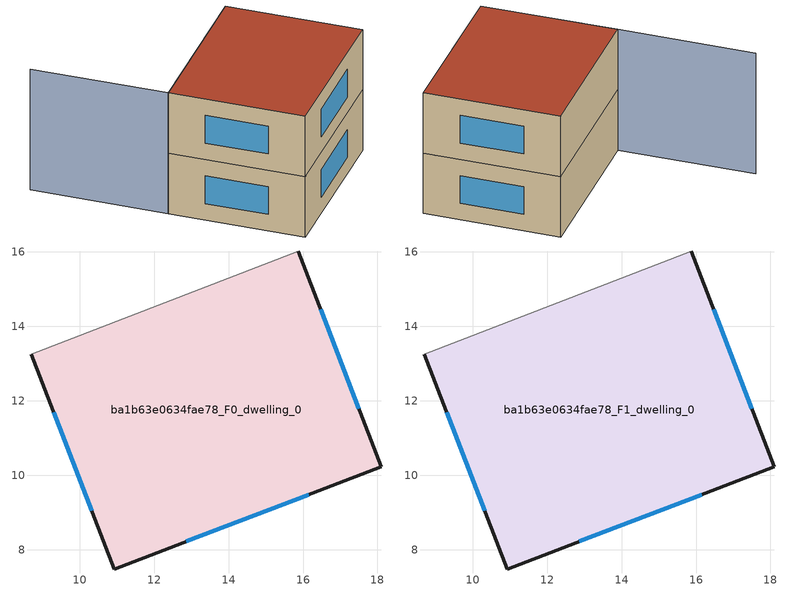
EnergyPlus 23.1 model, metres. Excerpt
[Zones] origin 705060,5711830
ba1b63e0634fae78_F0_dwelling_0
 floor ground (EU_floor_Construction): 15.87,16.02 18.1,10.22 10.93,7.48 8.71,13.25 z0
 wall outside (EU_wall_Construction): 8.71,13.25 10.93,7.48 18.1,10.22 15.87,16.02 z0:3
 wall adiabatic (EU_wall_Construction): 15.87,16.02 8.71,13.25 z0:3
 window (EU_Window_Construction): 17.49,11.79 16.47,14.45 / 12.86,8.22 16.16,9.48 / 9.31,11.69 10.33,9.04 z0.81:2.19
ba1b63e0634fae78_F1_dwelling_0
 floor to ba1b63e0634fae78_F0_dwelling_0 (EU_floor_Construction): 15.87,16.02 18.1,10.22 10.93,7.48 8.71,13.25 z3
 wall outside (EU_wall_Construction): 8.71,13.25 10.93,7.48 18.1,10.22 15.87,16.02 z3:6
 wall adiabatic (EU_wall_Construction): 15.87,16.02 8.71,13.25 z3:6
 window (EU_Window_Construction): 17.49,11.79 16.47,14.45 / 12.86,8.22 16.16,9.48 / 9.31,11.69 10.33,9.04 z3.81:5.19
 roof outside (EU_roof_Construction): 18.1,10.22 15.87,16.02 8.71,13.25 10.93,7.48 z6
shading: 15.87,16.01 8.71,13.25 / 8.71,13.25 6.46,19.07 z0:6
[Building]
EU S2 Campaign: North Axis=0; Terrain=City; Solar Distribution=FullExterior
[Site:Location]
London: Latitude=51.5; Longitude=-0.5; Time Zone=0; Elevation=25
[SizingPeriod:WeatherFileDays]
AnnualSizingPeriod: Begin Month=1; Begin Day of Month=1; End Month=12; End Day of Month=31; Day of Week for Start Day=Monday; Use Weather File Daylight Saving Period=No; Use Weather File Rain and Snow Indicators=No
[MATERIAL]
EU_InternalMass_Material: Roughness=MediumRough; Thickness=0.1; Conductivity=1; Density=1800; Specific Heat=900; Thermal Absorptance=0.9; Solar Absorptance=0.7; Visible Absorptance=0.7
[MATERIAL:NOMASS] Roughness=MediumRough; Thermal Absorptance=0.9; Solar Absorptance=0.7; Visible Absorptance=0.7
Name | Thermal Resistance
EU_wall_NoMass | 0.727863
EU_roof_NoMass | 0.773354
EU_floor_NoMass | 1.79329
[WINDOWMATERIAL:SIMPLEGLAZINGSYSTEM]
EU_Window_SimpleGlazing: UFactor=2.58614; Solar Heat Gain Coefficient=0.76; Visible Transmittance=0.76
[CONSTRUCTION]
EU_wall_Construction: EU_wall_NoMass
EU_roof_Construction: EU_roof_NoMass
EU_floor_Construction: EU_floor_NoMass
EU_Window_Construction: EU_Window_SimpleGlazing
EU_InternalMass_Construction: EU_InternalMass_Material
[ZONE] Type=1; Multiplier=1; Ceiling Height=autocalculate; Volume=142.746; Floor Area=autocalculate; Part of Total Floor Area=Yes
ba1b63e0634fae78_F0_dwelling_0; ba1b63e0634fae78_F1_dwelling_0
[INTERNALMASS] Construction=EU_InternalMass_Construction; Surface Area=47.5822
Name | Zone or ZoneList
ba1b63e0634fae78_F0_dwelling_0_EU_InternalMass | ba1b63e0634fae78_F0_dwelling_0
ba1b63e0634fae78_F1_dwelling_0_EU_InternalMass | ba1b63e0634fae78_F1_dwelling_0
[OTHEREQUIPMENT] Fuel Type=Electricity; Design Level Calculation Method=Watts/Area; Power per Zone Floor Area=1; Fraction Latent=0; Fraction Radiant=0; Fraction Lost=0; Carbon Dioxide Generation Rate=0; EndUse Subcategory=EU_Step8_InternalGains
Name | Zone or ZoneList or Space or SpaceList | Schedule
EU_Step8_InternalGain_ba1b63e0634fae78_F0_dwelling_0_f000 | ba1b63e0634fae78_F0_dwelling_0 | EU_Step8_GainSchedule_ba1b63e0634fae78_F0_dwelling_0_f000
EU_Step8_InternalGain_ba1b63e0634fae78_F1_dwelling_0_f000 | ba1b63e0634fae78_F1_dwelling_0 | EU_Step8_GainSchedule_ba1b63e0634fae78_F1_dwelling_0_f000
[ZONEVENTILATION:DESIGNFLOWRATE] Schedule=EU_AlwaysOn; Design Flow Rate Calculation Method=AirChanges/Hour; Air Changes per Hour=0.484901; Ventilation Type=Natural; Fan Pressure Rise=0; Fan Total Efficiency=1; Constant Term Coefficient=1; Temperature Term Coefficient=0; Velocity Term Coefficient=0; Velocity Squared Term Coefficient=0; Minimum Indoor Temperature=-100; Maximum Indoor Temperature=100; Delta Temperature=-100; Minimum Outdoor Temperature=-100; Maximum Outdoor Temperature=100; Maximum Wind Speed=40
Name | Zone or ZoneList or Space or SpaceList
EU_ConstantAir_ba1b63e0634fae78_F0_dwelling_0 | ba1b63e0634fae78_F0_dwelling_0
EU_ConstantAir_ba1b63e0634fae78_F1_dwelling_0 | ba1b63e0634fae78_F1_dwelling_0
[HVACTEMPLATE:THERMOSTAT] Constant Heating Setpoint=20; Constant Cooling Setpoint=50
EU_HeatOnly_ba1b63e0634fae78_F0_dwelling_0; EU_HeatOnly_ba1b63e0634fae78_F1_dwelling_0
[HVACTEMPLATE:ZONE:IDEALLOADSAIRSYSTEM] System Availability Schedule=EU_AlwaysOn; Maximum Heating Supply Air Temperature=50; Minimum Cooling Supply Air Temperature=13; Maximum Heating Supply Air Humidity Ratio=0.0156; Minimum Cooling Supply Air Humidity Ratio=0.0077; Heating Limit=NoLimit; Cooling Limit=NoLimit; Heating Availability Schedule=EU_AlwaysOn; Cooling Availability Schedule=EU_CoolingOff; Dehumidification Control Type=ConstantSensibleHeatRatio; Cooling Sensible Heat Ratio=0.7; Dehumidification Setpoint=60; Humidification Control Type=None; Humidification Setpoint=30; Outdoor Air Method=None; Outdoor Air Flow Rate per Person=0.00944; Outdoor Air Flow Rate per Zone Floor Area=0; Outdoor Air Flow Rate per Zone=0; Demand Controlled Ventilation Type=None; Outdoor Air Economizer Type=NoEconomizer; Heat Recovery Type=None; Sensible Heat Recovery Effectiveness=0.7; Latent Heat Recovery Effectiveness=0.65
Name | Template Thermostat
ba1b63e0634fae78_F0_dwelling_0 | EU_HeatOnly_ba1b63e0634fae78_F0_dwelling_0
ba1b63e0634fae78_F1_dwelling_0 | EU_HeatOnly_ba1b63e0634fae78_F1_dwelling_0
[SIZING:ZONE] Zone Cooling Design Supply Air Temperature Input Method=SupplyAirTemperature; Zone Cooling Design Supply Air Temperature=13; Zone Heating Design Supply Air Temperature Input Method=SupplyAirTemperature; Zone Heating Design Supply Air Temperature=50; Zone Cooling Design Supply Air Humidity Ratio=0.008; Zone Heating Design Supply Air Humidity Ratio=0.008; Cooling Design Air Flow Method=DesignDay; Cooling Design Air Flow Rate=0; Cooling Minimum Air Flow per Zone Floor Area=0.000762; Cooling Minimum Air Flow=0; Cooling Minimum Air Flow Fraction=0.2; Heating Design Air Flow Method=DesignDay; Heating Design Air Flow Rate=0; Heating Maximum Air Flow per Zone Floor Area=0.002032; Heating Maximum Air Flow=0.141576; Heating Maximum Air Flow Fraction=0.3; Account for Dedicated Outdoor Air System=No; Dedicated Outdoor Air System Control Strategy=NeutralSupplyAir; Dedicated Outdoor Air Low Setpoint Temperature for Design=autosize; Dedicated Outdoor Air High Setpoint Temperature for Design=autosize; Zone Load Sizing Method=Sensible Load Only No Latent Load; Zone Latent Cooling Design Supply Air Humidity Ratio Input Method=HumidityRatioDifference; Zone Cooling Design Supply Air Humidity Ratio Difference=0.005; Zone Latent Heating Design Supply Air Humidity Ratio Input Method=HumidityRatioDifference; Zone Humidification Design Supply Air Humidity Ratio Difference=0.005
ba1b63e0634fae78_F0_dwelling_0; ba1b63e0634fae78_F1_dwelling_0
[SCHEDULE:CONSTANT]
Name | Hourly Value
EU_AlwaysOn | 1
EU_CoolingOff | 0
[SCHEDULE:FILE] Column Number=1; Rows to Skip at Top=0; Number of Hours of Data=8760; Column Separator=Comma; Interpolate to Timestep=No; Minutes per Item=60; Adjust Schedule for Daylight Savings=Yes
Name | File
EU_Step8_GainSchedule_ba1b63e0634fae78_F0_dwelling_0_f000 | ../../schedules/ba1b63e0634fae78/ba1b63e0634fae78_F0_dwelling_0_f000_gain.csv
EU_Step8_GainSchedule_ba1b63e0634fae78_F1_dwelling_0_f000 | ../../schedules/ba1b63e0634fae78/ba1b63e0634fae78_F1_dwelling_0_f000_gain.csv
